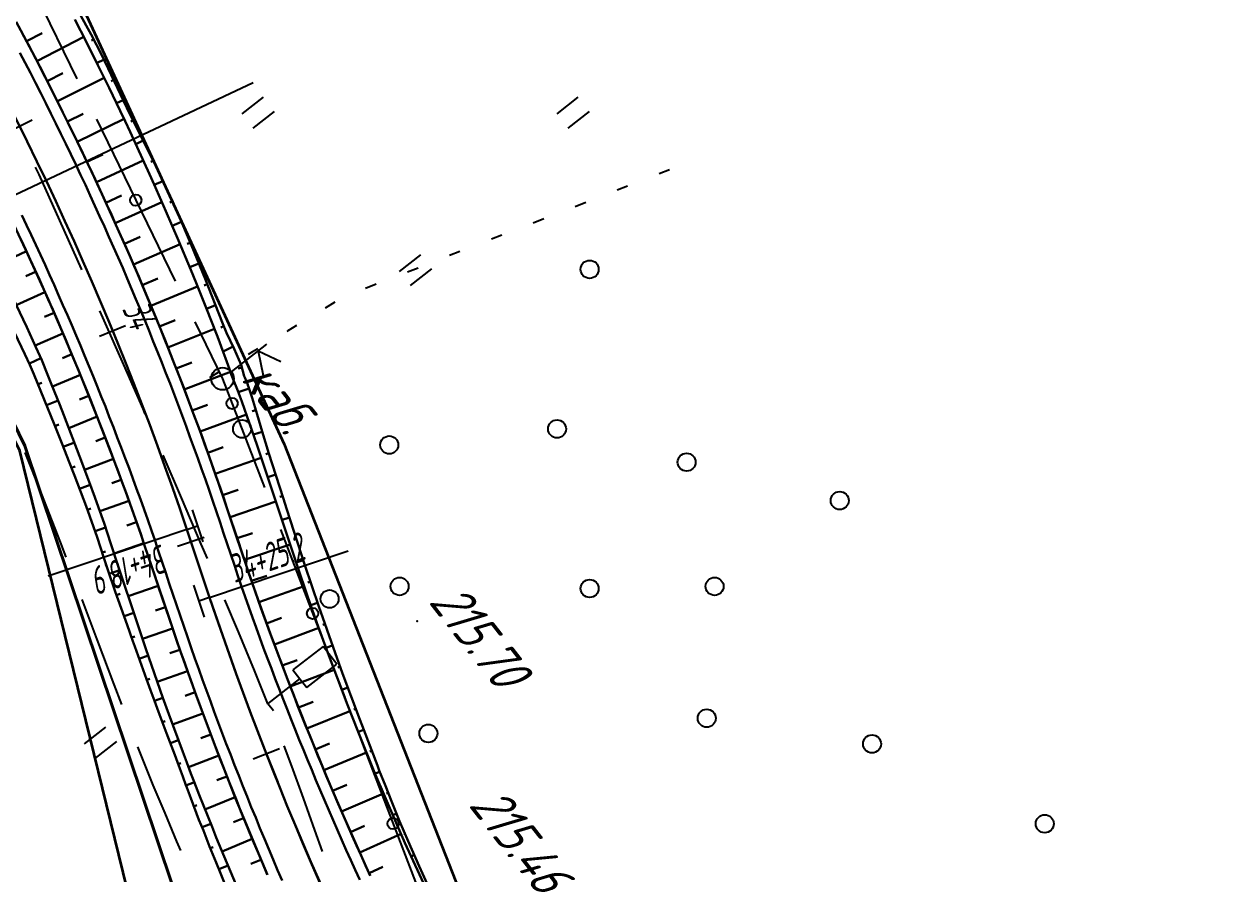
# Model space of a CAD drawing. Header units: millimetres. Extents: x -698 to 8131, y -704 to 4503.
# Drawn here: x 2472.6 to 2580.2, y 3155.3 to 3230.8 of the extents above; entities that cross this region are included whole.
import ezdxf

# ---------------------------------------------------------------- set-up
doc = ezdxf.new("R2010")
doc.units = ezdxf.units.MM
doc.linetypes.add('CONTI', pattern=[0])
doc.linetypes.add('DASHED', pattern=[0.75, 0.5, -0.25])
for name, color, linetype, lineweight in [('10', 1, 'Continuous', 35), ('КОПИЯ_ОСЬ_13_ОТКОСЫ', 7, 'Continuous', 30), ('ОСЬ_ВЕРХ_ПОКРЫТИЯ_ГРАНИЦЫ_ПОЛОС', 7, 'Continuous', 30), ('ОСЬ_ВЕРХ_ПОКРЫТИЯ_ОСЬ', 1, 'Continuous', 30)]:
    doc.layers.add(name, color=color, linetype=linetype, lineweight=lineweight)
for name, color, linetype in [('_Ростелеком', 6, 'Continuous'), ('NAD_MDEFAULT', 7, 'CONTI'), ('PI_OTDEFAULT', 172, 'CONTI'), ('PI_TTDEFAULT', 5, 'CONTI'), ('PLN_O', 7, 'CONTI'), ('SIT_LDEFAULT', 7, 'CONTI'), ('USLZNDEFAULT', 7, 'CONTI'), ('ZAPSKDEFAULT', 7, 'CONTI'), ('ОСЬ_ВЕРХ_ПОКРЫТИЯ_ПИКЕТЫ', 1, 'Continuous'), ('ОСЬ_ВЕРХ_ПОКРЫТИЯ_РАЗБИВКА_КРИВ', 1, 'Continuous'), ('разметка', 7, 'Continuous')]:
    doc.layers.add(name, color=color, linetype=linetype)
doc.styles.add('eskd', font='isocpeui.ttf', dxfattribs={"width": 1.2})
doc.styles.get("Standard").update_dxf_attribs({"font": 'isocpeui.ttf'})
doc.styles.add('STYLE1', font='isocpeui.ttf', dxfattribs={"width": 0.9})
doc.linetypes.add('кабель_связи_проект.', pattern='A,10,-1,["/",STYLE1,S=3,R=0,X=0,Y=-1.5],-4.1', length=15.1)

# ---------------------------------------------------------------- blocks, each defined once
blk = doc.blocks.new('BL_2011')
at = {"color": 0}
for p, q in [((0, 0), (0, 2.4)), ((1.6, 0), (1.6, 2.4))]:
    blk.add_line(p, q, dxfattribs=at)
blk = doc.blocks.new('BL_2002')
at = {"color": 0}
blk.add_circle((0, 0), 0.8, dxfattribs=at)
blk = doc.blocks.new('BL_15')
at = {"color": 0}
for p, q in [((1, 7), (-1, 7)), ((-1, 7), (-1, 3.6)), ((1, 3.6), (1, 7)), ((-1, 3.6), (0, 3.6)), ((0, 0), (0, 3.6)), ((0, 3.6), (1, 3.6)), ((0.8, 0), (0, 0))]:
    blk.add_line(p, q, dxfattribs=at)
blk = doc.blocks.new('BL_4017')
at = {"color": 0}
for p, q in [((0, 1), (0, 5)), ((2, 5), (0, 4)), ((0, 4), (2, 3))]:
    blk.add_line(p, q, dxfattribs=at)
blk.add_circle((0, 0), 1, dxfattribs=at)

msp = doc.modelspace()

# ---------------------------------------------------------------- linework, layer by layer
at = {"linetype": 'Continuous'}
msp.add_lwpolyline([(2460.88, 3210.54), (2492.92, 3225.62)], dxfattribs=at)
at = {"layer": '10'}
for points in [[(2141.8, 3408.07), (2216.55, 3392.8), (2263.27, 3383.66), (2327.33, 3370.89), (2327.94, 3376.59), (2354.99, 3366.48), (2380.91, 3351.07), (2408.59, 3327.21), (2444.31, 3286.75), (2473.71, 3241.11), (2495.67, 3193.46), (2512.75, 3149.97), (2512.75, 3149.97), (2597.5, 3024.69), (2712.63, 2889.22), (2781.31, 2835.2), (2837.99, 2782.75), (2867.96, 2764.36), (2948.25, 2701.49), (2981.85, 2680.24), (3061.58, 2646.56), (3212.79, 2609.87)], [(2700.54, 2872.25), (2645.98, 2933.87), (2603.84, 2982.23), (2584.73, 3006.65), (2575.9, 3017.94), (2574.84, 3019.51), (2545.45, 3062.98), (2518.98, 3099.94), (2500.35, 3115), (2486.13, 3135.93), (2472.17, 3192.89), (2452.9, 3232.37), (2449.49, 3239.37), (2421.5, 3277.62), (2391.93, 3307.41), (2338.39, 3338.18), (2299.07, 3355.29), (2224.74, 3370.8), (2162.78, 3383.77), (2086.08, 3399.1)]]:
    msp.add_lwpolyline(points, dxfattribs=at)
at = {"layer": '_Ростелеком', "linetype": 'кабель_связи_проект.', "lineweight": 40, "ltscale": 0.25}
msp.add_lwpolyline([(2116.88, 3393.62), (2299.36, 3355.85), (2338.77, 3338.66), (2391.92, 3307.42), (2421.5, 3277.62), (2449.49, 3239.37), (2449.49, 3239.37), (2459.48, 3220.23), (2472.62, 3193.32), (2491.02, 3138.52), (2518.98, 3099.94), (2545.45, 3062.98), (2564.44, 3034.9), (2576.39, 3018.52), (2615.36, 2969.79), (2659.47, 2919.35), (2688.57, 2886.45), (2711.71, 2861.19)], dxfattribs=at)
at = {"layer": 'PI_TTDEFAULT', "color": 5}
msp.add_point((2507.5, 3177.75, 215.7), dxfattribs=at)
at = {"layer": 'PLN_O'}
for p, q in [((2470.24, 3240.33), (2477.24, 3225.94)), ((2478.98, 3222.35), (2485.98, 3207.96)), ((2487.73, 3204.36), (2490.2, 3199.29)), ((2490.2, 3199.29), (2493.91, 3189.62)), ((2495.34, 3185.89), (2501.07, 3170.95)), ((2502.5, 3167.21), (2508.23, 3152.27))]:
    msp.add_line(p, q, dxfattribs=at)
for centre in [(2482.48, 3215.16), (2491.04, 3197.09), (2498.2, 3178.42), (2505.36, 3159.74)]:
    msp.add_circle(centre, 0.5, dxfattribs=at)
at = {"layer": 'SIT_LDEFAULT', "color": 7}
for p, q in [((2473.89, 3217.43), (2473.58, 3218.1)), ((2529.93, 3217.85), (2529, 3217.49)), ((2475.74, 3213.35), (2473.89, 3217.43)), ((2526.2, 3216.4), (2525.27, 3216.04)), ((2522.48, 3214.94), (2521.55, 3214.58)), ((2518.75, 3213.49), (2517.82, 3213.13)), ((2477.65, 3209.06), (2475.74, 3213.35)), ((2515.02, 3212.04), (2514.09, 3211.68)), ((2511.3, 3210.59), (2510.37, 3210.23)), ((2507.57, 3209.13), (2506.64, 3208.77)), ((2477.69, 3208.98), (2477.65, 3209.06)), ((2503.84, 3207.68), (2502.91, 3207.32)), ((2500.18, 3206.09), (2499.32, 3205.57)), ((2479.56, 3204.73), (2479.3, 3205.32)), ((2481.41, 3200.52), (2479.56, 3204.73)), ((2496.77, 3204.01), (2496.01, 3203.55)), ((2496.01, 3203.56), (2495.9, 3203.5)), ((2492.86, 3201.67), (2492.47, 3201.43)), ((2493.33, 3201.95), (2492.86, 3201.67)), ((2483.13, 3196.6), (2481.41, 3200.52)), ((2489.9, 3199.9), (2489.04, 3199.38)), ((2483.33, 3196.15), (2483.13, 3196.6)), ((2472.61, 3192.73), (2474.08, 3189.08)), ((2486.55, 3188.69), (2484.91, 3192.5)), ((2474.08, 3189.08), (2475.75, 3184.77)), ((2488.3, 3184.59), (2486.55, 3188.69)), ((2475.75, 3184.77), (2476.26, 3183.42)), ((2488.85, 3183.3), (2488.3, 3184.59)), ((2477.68, 3179.67), (2479.01, 3176.11)), ((2491.6, 3176.79), (2490.41, 3179.62)), ((2479.02, 3176.11), (2480.52, 3172.12)), ((2493.03, 3173.35), (2491.6, 3176.79)), ((2494.23, 3170.4), (2493.03, 3173.35)), ((2480.52, 3172.12), (2481.2, 3170.32)), ((2494.24, 3170.38), (2494.23, 3170.4)), ((2482.63, 3166.58), (2482.98, 3165.69)), ((2496.35, 3164.84), (2495.68, 3166.65)), ((2482.99, 3165.69), (2484.01, 3163.17)), ((2497.38, 3161.99), (2496.35, 3164.84)), ((2484.01, 3163.17), (2485.05, 3160.66)), ((2498.39, 3159.17), (2497.38, 3161.99)), ((2485.05, 3160.66), (2486.1, 3158.16)), ((2499.09, 3157.25), (2498.39, 3159.17)), ((2486.1, 3158.16), (2486.46, 3157.34))]:
    msp.add_line(p, q, dxfattribs=at)
at = {"layer": 'КОПИЯ_ОСЬ_13_ОТКОСЫ'}
for points in [[(2476.53, 3233.51), (2478.51, 3229.88), (2478.99, 3228.96), (2479.45, 3228.04), (2481.68, 3223.38), (2482.14, 3222.45), (2482.59, 3221.52), (2484.44, 3217.82), (2484.87, 3216.88), (2485.32, 3215.95), (2485.77, 3215.02), (2486.18, 3214.07), (2487.43, 3211.12), (2488.65, 3208.16), (2490.15, 3204.31), (2490.56, 3203.36), (2491.22, 3201.95), (2491.44, 3201.48), (2491.84, 3200.53), (2492.12, 3199.53), (2492.18, 3199.4), (2492.24, 3199.26), (2492.3, 3199.12), (2492.35, 3198.99), (2492.4, 3198.85), (2492.45, 3198.71), (2492.5, 3198.57), (2492.82, 3197.58), (2493.27, 3196.1), (2493.71, 3194.61), (2494.02, 3193.62), (2494.32, 3192.63), (2495.58, 3188.7), (2495.91, 3187.65), (2497.51, 3182.71), (2498.75, 3179.03), (2500.2, 3174.91), (2500.87, 3173.09), (2502.4, 3169), (2502.75, 3168.09), (2503.96, 3164.92), (2504.13, 3164.46), (2504.67, 3163.11), (2505.21, 3161.75), (2505.57, 3160.85), (2505.94, 3159.96), (2506.32, 3159.06), (2506.7, 3158.17), (2507.68, 3155.95), (2508.67, 3153.73)], [(2471.86, 3231), (2472.91, 3229.03), (2473.94, 3227.05), (2474.95, 3225.07), (2475.95, 3223.07), (2476.94, 3221.07), (2477.9, 3219.06), (2478.86, 3217.04), (2479.79, 3215.01), (2480.71, 3212.98), (2481.62, 3210.94), (2482.51, 3208.9), (2483.38, 3206.84), (2484.24, 3204.78), (2485.08, 3202.71), (2485.9, 3200.64), (2486.71, 3198.56), (2487.5, 3196.47), (2488.28, 3194.38), (2489.03, 3192.28), (2489.78, 3190.18), (2490.5, 3188.07), (2491.39, 3185.42), (2492.83, 3181.13), (2493.61, 3178.93), (2494.41, 3176.73), (2495.22, 3174.53), (2496.06, 3172.34), (2496.91, 3170.16), (2497.77, 3167.99), (2498.66, 3165.82), (2499.56, 3163.66), (2500.48, 3161.5), (2501.41, 3159.36), (2502.36, 3157.22), (2503.33, 3155.09)], [(2477.06, 3231.22), (2478.1, 3229.2), (2479.12, 3227.17), (2480.12, 3225.14), (2481.1, 3223.1), (2481.55, 3222.17), (2481.98, 3221.23), (2483.7, 3217.48), (2484.12, 3216.54), (2485.15, 3214.18), (2486.28, 3211.58), (2487.38, 3208.97), (2487.85, 3207.82), (2488.27, 3206.77), (2488.8, 3205.43), (2489.18, 3204.47), (2489.74, 3203.03), (2490.29, 3201.59), (2490.47, 3201.11), (2490.82, 3200.14), (2490.86, 3199.99), (2490.91, 3199.83), (2490.99, 3199.61), (2491.1, 3199.31), (2491.55, 3198.21), (2491.91, 3197.25), (2493.28, 3193.36), (2493.6, 3192.38), (2494.9, 3188.47), (2496.89, 3182.5), (2497.72, 3180.04), (2498.58, 3177.6), (2499.47, 3175.16), (2500.37, 3172.73), (2501.29, 3170.3), (2502.24, 3167.89), (2503.7, 3164.29), (2505.62, 3159.82), (2506.02, 3158.93), (2506.41, 3158.04), (2508.43, 3153.62)], [(2477.06, 3231.22), (2478.1, 3229.2), (2479.12, 3227.17), (2480.12, 3225.14), (2481.1, 3223.1), (2481.55, 3222.17), (2481.98, 3221.23), (2483.7, 3217.48), (2484.12, 3216.54), (2485.15, 3214.18), (2486.28, 3211.58), (2487.38, 3208.97), (2487.85, 3207.82), (2488.27, 3206.77), (2488.8, 3205.43), (2489.18, 3204.47), (2489.74, 3203.03), (2490.29, 3201.59), (2490.47, 3201.11), (2490.82, 3200.14), (2490.86, 3199.99), (2490.91, 3199.83), (2490.99, 3199.61), (2491.1, 3199.31), (2491.55, 3198.21), (2491.91, 3197.25), (2493.28, 3193.36), (2493.6, 3192.38), (2494.9, 3188.47), (2496.89, 3182.5), (2497.72, 3180.04), (2498.58, 3177.6), (2499.47, 3175.16), (2500.37, 3172.73), (2501.29, 3170.3), (2502.24, 3167.89), (2503.7, 3164.29), (2505.62, 3159.82), (2506.02, 3158.93), (2506.41, 3158.04), (2508.43, 3153.62)], [(2472.77, 3229.29), (2474.16, 3230.02)], [(2473.7, 3227.52), (2477.86, 3229.67)], [(2478.74, 3229.44), (2478.55, 3229.34)], [(2479.63, 3227.65), (2479.02, 3227.36)], [(2474.61, 3225.74), (2476, 3226.45)], [(2475.51, 3223.95), (2479.68, 3226.04)], [(2480.49, 3225.85), (2480.29, 3225.75)], [(2481.36, 3224.04), (2480.78, 3223.77)], [(2476.4, 3222.16), (2477.79, 3222.85)], [(2477.28, 3220.36), (2481.45, 3222.38)], [(2482.24, 3222.25), (2482.05, 3222.16)], [(2483.13, 3220.46), (2482.48, 3220.13)], [(2478.14, 3218.56), (2479.54, 3219.22)], [(2478.99, 3216.75), (2483.15, 3218.69)], [(2484.02, 3218.67), (2483.81, 3218.56)], [(2484.88, 3216.86), (2484.13, 3216.51)], [(2479.83, 3214.93), (2481.22, 3215.57)], [(2480.66, 3213.11), (2484.81, 3214.97)], [(2485.75, 3215.06), (2485.5, 3214.94)], [(2471.22, 3213.9), (2472.89, 3210.34), (2474.72, 3206.3), (2475.93, 3203.5), (2477.12, 3200.68), (2477.69, 3199.32), (2479.15, 3195.66), (2480.74, 3191.52), (2481.6, 3189.21), (2482.43, 3186.89), (2482.92, 3185.49), (2483.24, 3184.56), (2485.41, 3178.11), (2486.2, 3175.79), (2487.02, 3173.47), (2487.85, 3171.16), (2488.7, 3168.85), (2489.57, 3166.56), (2490.46, 3164.27), (2491.36, 3161.98), (2492.29, 3159.71), (2493.23, 3157.44), (2494.19, 3155.18)], [(2486.54, 3213.23), (2485.72, 3212.88)], [(2481.47, 3211.28), (2482.86, 3211.9)], [(2487.32, 3211.38), (2487.05, 3211.27)], [(2472.76, 3210.62), (2470.15, 3209.4)], [(2482.27, 3209.45), (2486.42, 3211.25)], [(2488.09, 3209.53), (2487.28, 3209.2)], [(2473.58, 3208.8), (2472.71, 3208.41)], [(2483.06, 3207.61), (2484.44, 3208.2)], [(2470.91, 3207.84), (2472.79, 3203.87), (2473.6, 3202.1), (2474.12, 3200.94), (2474.64, 3199.67), (2475, 3198.77), (2475.73, 3196.96), (2476.09, 3196.05), (2477.49, 3192.41), (2478.34, 3190.12), (2478.84, 3188.75), (2479.17, 3187.83), (2479.66, 3186.45), (2479.97, 3185.52), (2480.27, 3184.6), (2480.91, 3182.62), (2482.57, 3177.69), (2483.05, 3176.24), (2483.38, 3175.27), (2483.88, 3173.82), (2484.38, 3172.37), (2484.89, 3170.92), (2485.41, 3169.48), (2486.65, 3166.12), (2487.01, 3165.16), (2487.38, 3164.2), (2487.68, 3163.44), (2488.12, 3162.3), (2488.49, 3161.35), (2488.88, 3160.4), (2489.26, 3159.45), (2489.64, 3158.5), (2491.62, 3153.78)], [(2474.41, 3206.98), (2471.86, 3205.83)], [(2483.83, 3205.77), (2487.98, 3207.49)], [(2488.83, 3207.68), (2488.56, 3207.57)], [(2475.22, 3205.15), (2474.37, 3204.78)], [(2489.56, 3205.82), (2488.77, 3205.51)], [(2484.59, 3203.92), (2485.98, 3204.48)], [(2490.3, 3203.96), (2490.04, 3203.85)], [(2471.69, 3203.4), (2472.62, 3201.47), (2473.07, 3200.51), (2473.41, 3199.7), (2475.25, 3195.2), (2475.61, 3194.3), (2475.97, 3193.4), (2476.33, 3192.49), (2476.85, 3191.13), (2477.02, 3190.68), (2478.06, 3187.95), (2478.73, 3186.13), (2479.05, 3185.21), (2479.35, 3184.28), (2479.65, 3183.36), (2479.99, 3182.31), (2480.66, 3180.37), (2481.71, 3177.4), (2482.22, 3175.95), (2482.39, 3175.47), (2483.43, 3172.57), (2483.78, 3171.61), (2484.14, 3170.65), (2484.5, 3169.69), (2484.85, 3168.73), (2485.22, 3167.77), (2485.96, 3165.85), (2486.31, 3164.89), (2486.65, 3163.92), (2486.94, 3163.15), (2487.01, 3162.96), (2487.38, 3162), (2488.1, 3160.09), (2488.49, 3159.14), (2488.76, 3158.42), (2489.04, 3157.7), (2489.33, 3156.99), (2489.62, 3156.27), (2490, 3155.32), (2490.78, 3153.42)], [(2476.01, 3203.32), (2473.53, 3202.25)], [(2485.34, 3202.06), (2489.48, 3203.72)], [(2491.13, 3202.14), (2490.24, 3201.72)], [(2473.02, 3200.63), (2474.04, 3201.11)], [(2476.79, 3201.48), (2475.96, 3201.13)], [(2486.07, 3200.2), (2487.46, 3200.74)], [(2477.56, 3199.63), (2475.07, 3198.6)], [(2486.79, 3198.34), (2490.89, 3199.91)], [(2491.9, 3200.3), (2491.59, 3200.21)], [(2473.79, 3198.79), (2474.14, 3198.93)], [(2492.55, 3198.41), (2491.59, 3198.09)], [(2474.54, 3196.93), (2475.57, 3197.35)], [(2478.31, 3197.77), (2477.47, 3197.44)], [(2487.5, 3196.47), (2488.87, 3196.98)], [(2493.15, 3196.5), (2492.82, 3196.4)], [(2475.3, 3195.08), (2475.64, 3195.22)], [(2479.05, 3195.92), (2476.53, 3194.9)], [(2488.2, 3194.59), (2492.31, 3196.1)], [(2493.71, 3194.58), (2492.94, 3194.33)], [(2476.04, 3193.22), (2477.02, 3193.61)], [(2479.77, 3194.05), (2478.92, 3193.73)], [(2488.88, 3192.71), (2490.26, 3193.21)], [(2480.49, 3192.18), (2477.93, 3191.2)], [(2489.55, 3190.83), (2493.64, 3192.26)], [(2494.31, 3192.67), (2494.05, 3192.59)], [(2476.76, 3191.36), (2477.09, 3191.49)], [(2477.47, 3189.49), (2478.43, 3189.86)], [(2481.19, 3190.31), (2480.34, 3190)], [(2494.92, 3190.76), (2494.21, 3190.54)], [(2490.2, 3188.94), (2491.57, 3189.41)], [(2495.53, 3188.86), (2495.29, 3188.78)], [(2478.18, 3187.62), (2478.5, 3187.74)], [(2481.88, 3188.43), (2479.28, 3187.5)], [(2490.86, 3186.99), (2494.94, 3188.36)], [(2482.55, 3186.55), (2481.68, 3186.24)], [(2496.14, 3186.95), (2495.48, 3186.74)], [(2478.86, 3185.74), (2479.79, 3186.06)], [(2491.5, 3185.1), (2492.86, 3185.55)], [(2483.21, 3184.66), (2480.55, 3183.74)], [(2492.14, 3183.2), (2496.2, 3184.56)], [(2496.75, 3185.05), (2496.53, 3184.98)], [(2479.49, 3183.84), (2479.8, 3183.94)], [(2480.11, 3181.94), (2481.03, 3182.26)], [(2483.84, 3182.76), (2482.95, 3182.47)], [(2497.37, 3183.15), (2496.74, 3182.95)], [(2492.77, 3181.31), (2494.13, 3181.76)], [(2498, 3181.25), (2497.79, 3181.18)], [(2480.78, 3180.05), (2481.08, 3180.16)], [(2484.48, 3180.87), (2481.8, 3179.97)], [(2493.43, 3179.42), (2497.45, 3180.85)], [(2498.64, 3179.36), (2498.03, 3179.15)], [(2481.44, 3178.17), (2482.3, 3178.47)], [(2485.12, 3178.97), (2484.22, 3178.67)], [(2494.11, 3177.54), (2495.45, 3178.02)], [(2485.76, 3177.08), (2483.08, 3176.16)], [(2494.8, 3175.66), (2498.75, 3177.13)], [(2499.3, 3177.47), (2499.1, 3177.4)], [(2482.1, 3176.28), (2482.39, 3176.38)], [(2486.41, 3175.19), (2485.52, 3174.88)], [(2499.97, 3175.58), (2499.38, 3175.38)], [(2482.77, 3174.4), (2483.58, 3174.68)], [(2495.5, 3173.79), (2496.82, 3174.28)], [(2500.64, 3173.7), (2500.45, 3173.63)], [(2483.45, 3172.51), (2483.72, 3172.61)], [(2487.07, 3173.3), (2484.39, 3172.34)], [(2496.22, 3171.92), (2500.11, 3173.42)], [(2501.34, 3171.83), (2500.79, 3171.62)], [(2484.14, 3170.64), (2484.89, 3170.92)], [(2487.75, 3171.42), (2486.86, 3171.09)], [(2496.95, 3170.06), (2498.24, 3170.57)], [(2488.44, 3169.54), (2485.75, 3168.54)], [(2497.69, 3168.2), (2501.51, 3169.74)], [(2502.04, 3169.95), (2501.86, 3169.89)], [(2484.84, 3168.76), (2485.09, 3168.86)], [(2485.56, 3166.9), (2486.26, 3167.17)], [(2489.14, 3167.67), (2488.25, 3167.33)], [(2502.75, 3168.08), (2502.24, 3167.89)], [(2498.44, 3166.34), (2499.71, 3166.87)], [(2503.46, 3166.21), (2503.29, 3166.15)], [(2486.26, 3165.02), (2486.5, 3165.11)], [(2489.86, 3165.8), (2487.16, 3164.76)], [(2499.21, 3164.5), (2502.98, 3166.07)], [(2490.58, 3163.94), (2489.69, 3163.59)], [(2504.18, 3164.35), (2503.75, 3164.18)], [(2486.94, 3163.14), (2487.69, 3163.41)], [(2499.98, 3162.65), (2501.24, 3163.19)], [(2491.32, 3162.08), (2488.63, 3161)], [(2500.77, 3160.82), (2504.5, 3162.43)], [(2504.91, 3162.49), (2504.77, 3162.43)], [(2487.65, 3161.27), (2487.9, 3161.37)], [(2488.38, 3159.41), (2489.15, 3159.72)], [(2492.07, 3160.23), (2491.18, 3159.86)], [(2505.66, 3160.63), (2505.33, 3160.49)], [(2501.58, 3158.99), (2502.81, 3159.53)], [(2502.39, 3157.16), (2506.07, 3158.82)], [(2506.44, 3158.79), (2506.33, 3158.74)], [(2489.1, 3157.55), (2489.36, 3157.65)], [(2492.84, 3158.38), (2490.16, 3157.26)], [(2493.61, 3156.53), (2492.72, 3156.16)], [(2507.23, 3156.95), (2506.96, 3156.83)], [(2489.85, 3155.69), (2490.68, 3156.02)], [(2503.22, 3155.34), (2504.44, 3155.9)]]:
    msp.add_lwpolyline(points, dxfattribs=at)
at = {"layer": 'ОСЬ_ВЕРХ_ПОКРЫТИЯ_ГРАНИЦЫ_ПОЛОС', "linetype": 'Continuous'}
for points in [[(2472.33, 3230.12), (2472.8, 3229.23), (2473.27, 3228.34), (2473.73, 3227.45), (2474.19, 3226.55), (2474.65, 3225.66), (2475.11, 3224.76), (2475.56, 3223.86), (2476, 3222.96), (2476.45, 3222.06), (2476.89, 3221.16), (2477.33, 3220.26), (2477.76, 3219.35), (2478.2, 3218.44), (2478.63, 3217.53), (2479.05, 3216.62), (2479.47, 3215.71), (2479.89, 3214.8), (2480.31, 3213.88), (2480.72, 3212.97), (2481.13, 3212.05), (2481.54, 3211.13), (2481.94, 3210.21), (2482.34, 3209.29), (2482.74, 3208.37), (2483.13, 3207.44), (2483.52, 3206.51), (2483.9, 3205.59), (2484.29, 3204.66), (2484.67, 3203.73), (2485.04, 3202.8), (2485.42, 3201.86), (2485.79, 3200.93), (2486.16, 3199.99), (2486.52, 3199.06), (2486.88, 3198.12), (2487.24, 3197.18), (2487.59, 3196.24), (2487.94, 3195.3), (2488.29, 3194.35), (2488.63, 3193.41), (2488.97, 3192.46), (2489.31, 3191.52), (2489.64, 3190.57), (2489.97, 3189.62), (2490.3, 3188.67), (2490.62, 3187.72), (2490.94, 3186.77), (2491.25, 3185.83), (2491.57, 3184.89), (2491.88, 3183.95), (2492.2, 3183.01), (2492.51, 3182.07), (2492.83, 3181.13), (2493.15, 3180.22), (2493.47, 3179.31), (2493.8, 3178.4), (2494.13, 3177.49), (2494.46, 3176.58), (2494.8, 3175.67), (2495.13, 3174.77), (2495.48, 3173.86), (2495.82, 3172.96), (2496.17, 3172.06), (2496.52, 3171.16), (2496.87, 3170.25), (2497.22, 3169.36), (2497.58, 3168.46), (2497.94, 3167.56), (2498.31, 3166.67), (2498.68, 3165.77), (2499.05, 3164.88), (2499.42, 3163.99), (2499.8, 3163.1), (2500.17, 3162.21), (2500.56, 3161.32), (2500.94, 3160.43), (2501.33, 3159.55), (2501.72, 3158.66), (2502.11, 3157.78), (2502.51, 3156.9), (2502.91, 3156.02), (2503.31, 3155.14)], [(2502.4, 3154.73), (2501.99, 3155.62), (2501.59, 3156.5), (2501.19, 3157.38), (2500.8, 3158.27), (2500.41, 3159.16), (2500.02, 3160.04), (2499.63, 3160.93), (2499.25, 3161.82), (2498.87, 3162.72), (2498.49, 3163.61), (2498.12, 3164.51), (2497.75, 3165.4), (2497.38, 3166.3), (2497.01, 3167.2), (2496.65, 3168.1), (2496.29, 3169), (2495.93, 3169.9), (2495.58, 3170.8), (2495.23, 3171.71), (2494.88, 3172.61), (2494.54, 3173.52), (2494.19, 3174.43), (2493.85, 3175.34), (2493.52, 3176.25), (2493.18, 3177.16), (2492.85, 3178.07), (2492.53, 3178.99), (2492.2, 3179.9), (2491.88, 3180.82), (2491.56, 3181.76), (2491.25, 3182.71), (2490.93, 3183.66), (2490.61, 3184.61), (2490.29, 3185.55), (2489.97, 3186.5), (2489.65, 3187.46), (2489.33, 3188.41), (2489, 3189.37), (2488.67, 3190.32), (2488.33, 3191.27), (2487.99, 3192.23), (2487.65, 3193.18), (2487.3, 3194.13), (2486.96, 3195.07), (2486.6, 3196.02), (2486.25, 3196.97), (2485.89, 3197.91), (2485.53, 3198.85), (2485.16, 3199.79), (2484.79, 3200.73), (2484.42, 3201.67), (2484.04, 3202.61), (2483.66, 3203.55), (2483.28, 3204.48), (2482.89, 3205.42), (2482.5, 3206.35), (2482.11, 3207.28), (2481.72, 3208.21), (2481.32, 3209.14), (2480.91, 3210.06), (2480.51, 3210.99), (2480.1, 3211.91), (2479.69, 3212.83), (2479.27, 3213.75), (2478.85, 3214.67), (2478.43, 3215.59), (2478, 3216.51), (2477.57, 3217.42), (2477.14, 3218.33), (2476.71, 3219.25), (2476.27, 3220.16), (2475.83, 3221.06), (2475.38, 3221.97), (2474.93, 3222.88), (2474.48, 3223.78), (2474.03, 3224.68), (2473.57, 3225.58), (2473.11, 3226.48), (2472.64, 3227.38), (2472.17, 3228.27)]]:
    msp.add_lwpolyline(points, dxfattribs=at)
at = {"layer": 'ОСЬ_ВЕРХ_ПОКРЫТИЯ_ГРАНИЦЫ_ПОЛОС', "linetype": 'Continuous', "lineweight": 30}
for points in [[(2495.49, 3154.68), (2495.09, 3155.61), (2494.69, 3156.54), (2494.3, 3157.47), (2493.91, 3158.4), (2493.52, 3159.33), (2493.14, 3160.27), (2492.75, 3161.2), (2492.38, 3162.14), (2492, 3163.08), (2491.63, 3164.01), (2491.26, 3164.95), (2490.89, 3165.9), (2490.53, 3166.84), (2490.17, 3167.78), (2489.81, 3168.73), (2489.46, 3169.67), (2489.11, 3170.62), (2488.76, 3171.57), (2488.42, 3172.52), (2488.08, 3173.47), (2487.74, 3174.42), (2487.4, 3175.37), (2487.07, 3176.33), (2486.74, 3177.28), (2486.42, 3178.24), (2486.1, 3179.19), (2485.78, 3180.14), (2485.46, 3181.09), (2485.14, 3182.04), (2484.83, 3182.98), (2484.51, 3183.93), (2484.19, 3184.88), (2483.87, 3185.81), (2483.55, 3186.73), (2483.22, 3187.65), (2482.89, 3188.57), (2482.56, 3189.49), (2482.22, 3190.41), (2481.88, 3191.33), (2481.54, 3192.24), (2481.19, 3193.16), (2480.84, 3194.07), (2480.49, 3194.99), (2480.13, 3195.9), (2479.78, 3196.81), (2479.41, 3197.72), (2479.05, 3198.62), (2478.68, 3199.53), (2478.31, 3200.43), (2477.93, 3201.34), (2477.56, 3202.24), (2477.17, 3203.14), (2476.79, 3204.04), (2476.4, 3204.94), (2476.01, 3205.83), (2475.62, 3206.73), (2475.22, 3207.62), (2474.82, 3208.51), (2474.42, 3209.4), (2474.01, 3210.29), (2473.6, 3211.18), (2473.19, 3212.07), (2472.77, 3212.95), (2472.36, 3213.84)], [(2494.17, 3155.22), (2493.77, 3156.15), (2493.38, 3157.08), (2492.99, 3158.02), (2492.6, 3158.95), (2492.21, 3159.89), (2491.83, 3160.83), (2491.45, 3161.76), (2491.07, 3162.71), (2490.7, 3163.65), (2490.33, 3164.59), (2489.96, 3165.53), (2489.6, 3166.48), (2489.23, 3167.43), (2488.88, 3168.38), (2488.52, 3169.32), (2488.17, 3170.27), (2487.82, 3171.23), (2487.48, 3172.18), (2487.13, 3173.13), (2486.8, 3174.09), (2486.46, 3175.04), (2486.13, 3176), (2485.8, 3176.96), (2485.47, 3177.92), (2485.15, 3178.87), (2484.83, 3179.82), (2484.51, 3180.77), (2484.2, 3181.72), (2483.88, 3182.67), (2483.56, 3183.61), (2483.24, 3184.56), (2482.92, 3185.48), (2482.6, 3186.4), (2482.28, 3187.32), (2481.95, 3188.23), (2481.62, 3189.15), (2481.28, 3190.07), (2480.94, 3190.98), (2480.6, 3191.89), (2480.26, 3192.8), (2479.91, 3193.71), (2479.56, 3194.62), (2479.2, 3195.53), (2478.85, 3196.44), (2478.49, 3197.34), (2478.12, 3198.25), (2477.75, 3199.15), (2477.38, 3200.05), (2477.01, 3200.95), (2476.63, 3201.85), (2476.25, 3202.75), (2475.87, 3203.64), (2475.49, 3204.54), (2475.1, 3205.43), (2474.7, 3206.32), (2474.31, 3207.21), (2473.91, 3208.1), (2473.51, 3208.99), (2473.1, 3209.88), (2472.7, 3210.76), (2472.28, 3211.64)]]:
    msp.add_lwpolyline(points, dxfattribs=at)
at = {"layer": 'ОСЬ_ВЕРХ_ПОКРЫТИЯ_ОСЬ'}
msp.add_lwpolyline([(2319.65, 3359.06, -0.226024), (2487.02, 3185.88), (2487.02, 3185.88), (2489.04, 3179.84), (2489.04, 3179.84, 0.048015), (2512.47, 3127.35)], format="xyb", dxfattribs=at)
at = {"layer": 'ОСЬ_ВЕРХ_ПОКРЫТИЯ_ПИКЕТЫ'}
for p, q in [((2471.03, 3221.18), (2473.26, 3222.3)), ((2479.27, 3203.06), (2481.58, 3204.01)), ((2479.27, 3203.06), (2481.58, 3204.01)), ((2486.2, 3184.39), (2488.57, 3185.19)), ((2492.92, 3165.5), (2495.25, 3166.41))]:
    msp.add_line(p, q, dxfattribs=at)
at = {"layer": 'ОСЬ_ВЕРХ_ПОКРЫТИЯ_РАЗБИВКА_КРИВ'}
for p, q in [((2487.49, 3187.62), (2488.44, 3184.78)), ((2487.02, 3185.88), (2474.69, 3181.75)), ((2487.02, 3185.88), (2487.97, 3186.2)), ((2489.04, 3179.84), (2501.37, 3183.98)), ((2487.62, 3180.95), (2488.57, 3178.1)), ((2489.04, 3179.84), (2488.1, 3179.52))]:
    msp.add_line(p, q, dxfattribs=at)
at = {"layer": 'разметка', "lineweight": 30, "ltscale": 7}
msp.add_lwpolyline([(2232.56, 3381.37), (2232.67, 3381.35, -0.007451), (2273.21, 3372.81, -0.030671), (2319.65, 3359.06, -0.226024), (2487.02, 3185.88, -0.226024)], format="xyb", dxfattribs=at)
at = {"layer": 'разметка', "linetype": 'DASHED', "lineweight": 30, "ltscale": 14}
msp.add_lwpolyline([(2487.02, 3185.88), (2487.02, 3185.88), (2489.04, 3179.84, 0.036096), (2489.04, 3179.84, 0.047779), (2512.47, 3127.35, 0.018907), (2531.66, 3096.83, 0.005773), (2531.66, 3096.83), (2531.66, 3096.83)], format="xyb", dxfattribs=at)

# ---------------------------------------------------------------- block references
at = {"layer": 'USLZNDEFAULT', "color": 7, "rotation": 307.9999999999999}
for name, p in [('BL_4017', (2490.2, 3199.29)), ('BL_15', (2494.23, 3170.4))]:
    msp.add_blockref(name, p, dxfattribs=at)
at = {"layer": 'ZAPSKDEFAULT', "color": 7, "rotation": 307.9999999999999}
for name, p in [('BL_2011', (2491.93, 3222.83)), ('BL_2011', (2519.93, 3222.83)), ('BL_2011', (2505.93, 3208.83)), ('BL_2002', (2522.83, 3209.01)), ('BL_2002', (2491.93, 3194.83)), ('BL_2002', (2519.93, 3194.83)), ('BL_2002', (2505.01, 3193.4)), ('BL_2002', (2531.45, 3191.87)), ('BL_2002', (2545.06, 3188.46)), ('BL_2002', (2505.93, 3180.83)), ('BL_2002', (2522.83, 3180.64)), ('BL_2002', (2533.93, 3180.83)), ('BL_2002', (2499.71, 3179.71)), ('BL_2002', (2533.24, 3169.11)), ('BL_2011', (2477.93, 3166.83)), ('BL_2002', (2508.49, 3167.76)), ('BL_2002', (2547.93, 3166.83)), ('BL_2002', (2563.29, 3159.73))]:
    msp.add_blockref(name, p, dxfattribs=at)

# ---------------------------------------------------------------- texts
at = {"layer": 'NAD_MDEFAULT', "color": 7, "style": 'eskd', "oblique": 10, "width": 0.8}
msp.add_text('каб.', height=3.5, rotation=308, dxfattribs=at).set_placement((2491.76, 3199.26))
at = {"layer": 'PI_OTDEFAULT', "color": 172, "style": 'eskd', "oblique": 10, "width": 0.8}
for s, p in [('215.70', (2508.44, 3179.45)), ('215.46', (2512, 3161.38))]:
    msp.add_text(s, height=3.5, rotation=308, dxfattribs=at).set_placement(p)
at = {"layer": 'ОСЬ_ВЕРХ_ПОКРЫТИЯ_ПИКЕТЫ', "width": 0.6}
msp.add_text('34', height=2.5, rotation=292.4075, dxfattribs=at).set_placement((2481.24, 3205.5))
at = {"layer": 'ОСЬ_ВЕРХ_ПОКРЫТИЯ_РАЗБИВКА_КРИВ', "width": 0.6}
for s, rotation, p in [('34+25.2', 18.5499, (2491.26, 3181.11)), ('34+18.9', 198.5499, (2484.81, 3184.61))]:
    msp.add_text(s, height=2.5, rotation=rotation, dxfattribs=at).set_placement(p)

doc.saveas('drawing.dxf')
